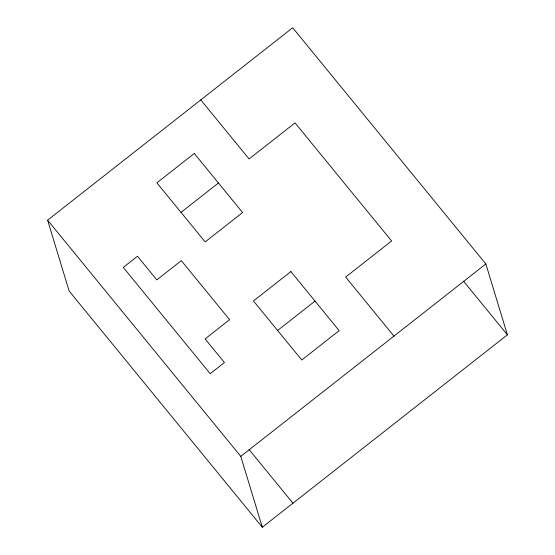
<?xml version="1.0" encoding="UTF-8"?>
<svg xmlns="http://www.w3.org/2000/svg" width="555" height="555" viewBox="0 0 555 555"><rect width="100%" height="100%" fill="white"/><g stroke="black" fill="none" stroke-linecap="round" stroke-linejoin="round"><path stroke-width="0.83" d="M47.612 220.162L292.686 27.75L485.854 263.958L507.388 334.838L262.314 527.25L69.146 291.042L47.612 220.162L240.78 456.37L262.314 527.25M181.027 212.378L218.441 183.004M277.611 330.482L315.025 301.108M240.78 456.37L485.854 263.958M463.487 281.156L507.388 334.838M200.778 99.907L249.077 158.959L295.024 122.877L391.608 240.981L345.661 277.063L393.953 336.115M249.049 449.515L292.95 503.198M194.292 153.478L156.878 182.852L205.17 241.904L242.584 212.53L194.292 153.478M137.494 256.257L123.279 267.413L210.206 373.709L224.421 362.547L205.1 338.932L229.61 319.687L181.319 260.635L156.808 279.88L137.494 256.257M290.875 271.582L253.462 300.956L301.76 360.008L339.174 330.634L290.875 271.582"/></g></svg>
